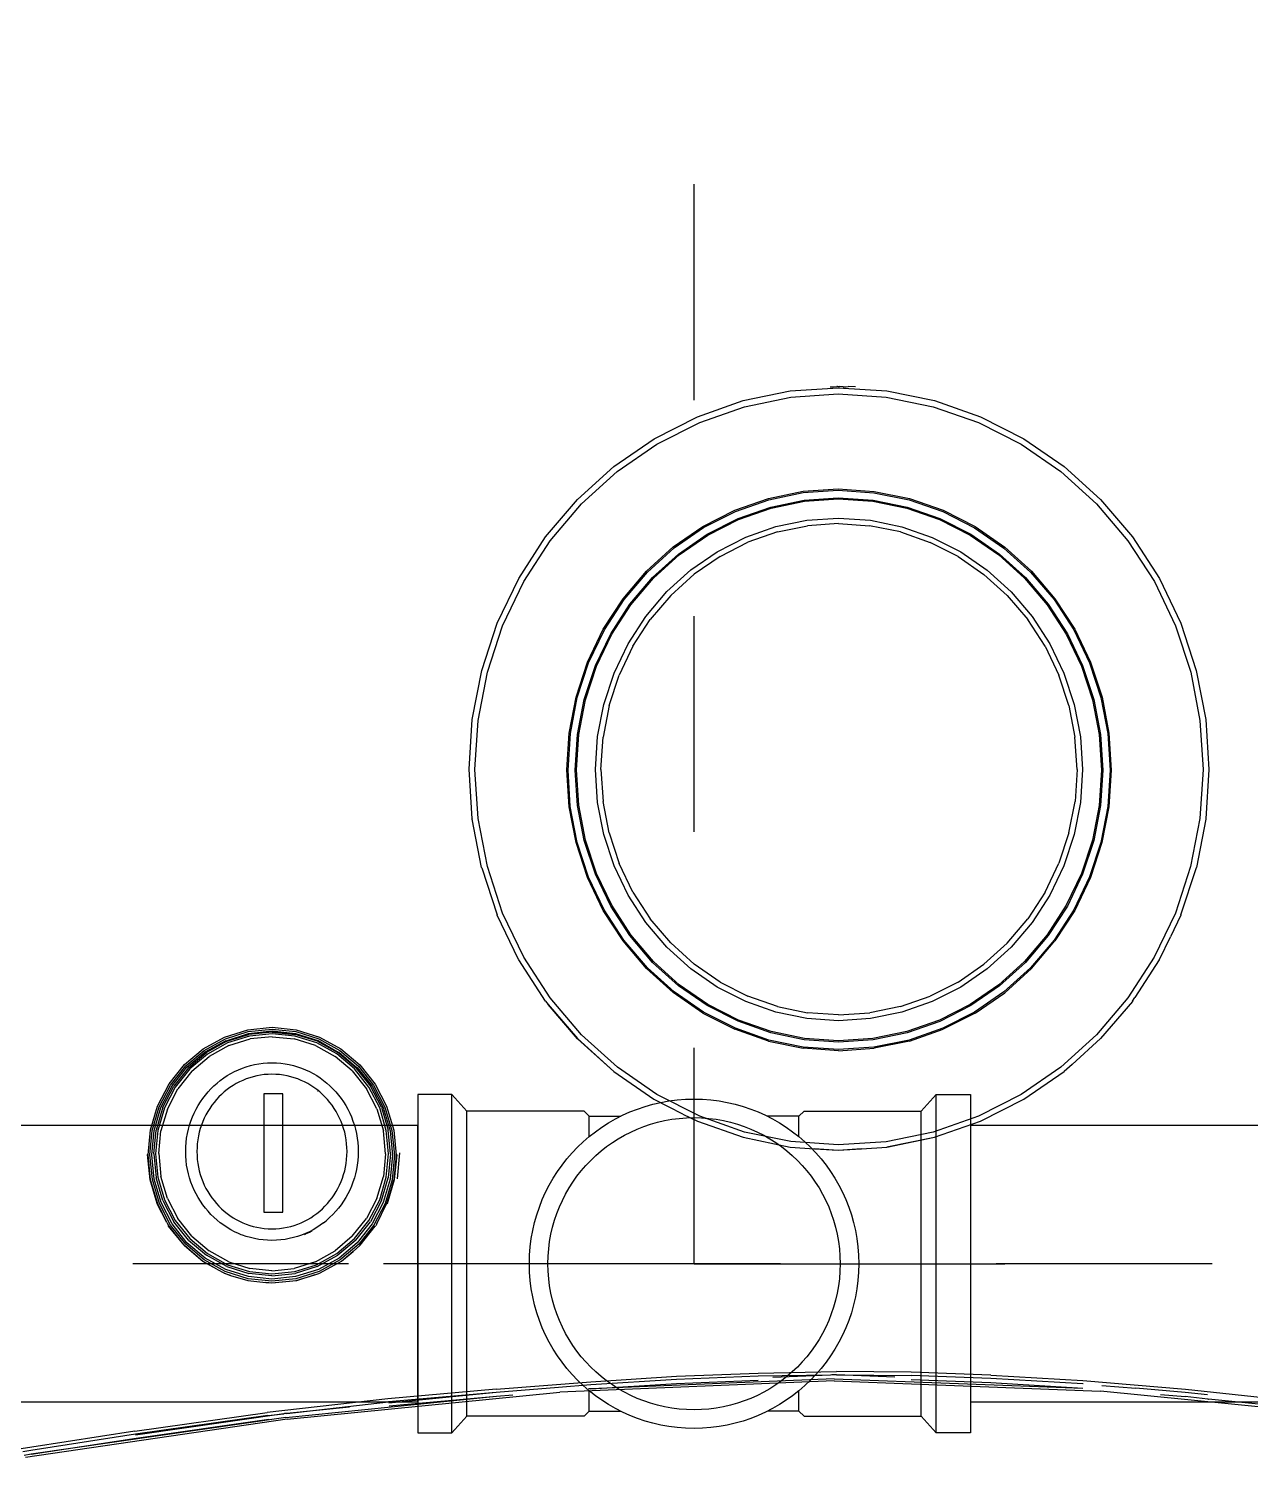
# Model space of a CAD drawing. Extents: x 41.9 to 126, y -21.3 to 38.1.
# Drawn here: x 98.64 to 99.206, y -12.369 to -11.707 of the extents above; entities that cross this region are included whole.
import ezdxf

# ---------------------------------------------------------------- set-up
doc = ezdxf.new("R2010")
doc.units = 0
for name, pattern in [('(_DASHED_)', [0.3, 0.2, -0.1]), ('AGUA_FRIA', [1000, 1000, 0]), ('DASHDOT2', [0.5, 0.25, -0.125, 0, -0.125])]:
    doc.linetypes.add(name, pattern=pattern)
doc.layers.get('0').update_dxf_attribs({"linetype": 'CONTINUOUS'})
for name, color, linetype in [('ARQUITETURA_R07', 8, 'CONTINUOUS'), ('CONEXAO-PVC_SOLDAVEL_MARROM', 162, 'CONTINUOUS'), ('LINHA_CENTRAL', 5, 'CONTINUOUS'), ('LINHA_EIXO', 8, 'DASHDOT2'), ('LISTAGEM_TEXTO', 7, 'CONTINUOUS'), ('TRACADO_INTERNO_CNX', 7, 'CONTINUOUS'), ('TUBO-PVC_SOLDAVEL_MARROM', 162, 'CONTINUOUS')]:
    doc.layers.add(name, color=color, linetype=linetype)

# ---------------------------------------------------------------- blocks, each defined once
blk = doc.blocks.new('VISTAS')
at = {"layer": 'ARQUITETURA_R07'}
for p, q in [((1.19798, -0.34358), (1.20343, -0.34246)), ((1.20343, -0.34246), (1.20899, -0.34208)), ((1.20807, -0.34199), (1.20814, -0.34199)), ((1.20814, -0.34199), (1.20828, -0.34199)), ((1.20828, -0.34199), (1.20833, -0.34199)), ((1.20837, -0.34199), (1.20841, -0.34199)), ((1.20841, -0.34199), (1.20882, -0.34195)), ((1.2089, -0.34195), (1.20882, -0.34195)), ((1.2089, -0.34195), (1.20899, -0.34194)), ((1.2089, -0.34195), (1.20899, -0.34199)), ((1.20899, -0.34194), (1.20906, -0.34195)), ((1.20899, -0.34208), (1.21461, -0.34246)), ((1.20906, -0.34195), (1.20909, -0.34195)), ((1.20909, -0.34195), (1.20916, -0.34195)), ((1.20958, -0.34199), (1.20916, -0.34195)), ((1.20958, -0.34199), (1.20962, -0.34199)), ((1.20962, -0.34199), (1.20966, -0.34199)), ((1.20966, -0.34199), (1.20971, -0.34199)), ((1.20971, -0.34199), (1.20986, -0.34199)), ((1.20986, -0.34199), (1.20992, -0.34199)), ((1.20992, -0.34199), (1.21015, -0.34194)), ((1.21098, -0.34199), (1.21015, -0.34194)), ((1.21461, -0.34246), (1.22015, -0.34358)), ((1.19269, -0.34544), (1.19798, -0.34358)), ((1.19815, -0.34428), (1.20352, -0.34317)), ((1.20352, -0.34317), (1.20899, -0.3428)), ((1.20899, -0.3428), (1.21453, -0.34317)), ((1.21453, -0.34317), (1.21998, -0.34428)), ((1.22015, -0.34358), (1.22547, -0.34544)), ((1.18766, -0.34799), (1.19269, -0.34544)), ((1.19295, -0.34611), (1.19815, -0.34428)), ((1.21998, -0.34428), (1.22522, -0.34611)), ((1.22547, -0.34544), (1.2305, -0.348)), ((1.188, -0.34862), (1.19295, -0.34611)), ((1.22522, -0.34611), (1.23016, -0.34863)), ((1.18301, -0.3512), (1.18766, -0.34799)), ((1.18341, -0.35178), (1.188, -0.34862)), ((1.23016, -0.34863), (1.23475, -0.35179)), ((1.2305, -0.348), (1.23515, -0.35121)), ((1.17879, -0.35501), (1.18301, -0.3512)), ((1.17927, -0.35553), (1.18341, -0.35178)), ((1.23475, -0.35179), (1.23889, -0.35553)), ((1.23515, -0.35121), (1.23937, -0.35501)), ((1.20492, -0.35408), (1.209, -0.3538)), ((1.20494, -0.35423), (1.209, -0.35396)), ((1.209, -0.3538), (1.21315, -0.35409)), ((1.209, -0.35396), (1.21313, -0.35424)), ((1.1751, -0.35936), (1.17879, -0.35501)), ((1.17563, -0.35981), (1.17927, -0.35553)), ((1.19702, -0.35628), (1.20091, -0.35491)), ((1.19708, -0.35642), (1.20095, -0.35506)), ((1.20091, -0.35491), (1.20492, -0.35408)), ((1.20095, -0.35506), (1.20494, -0.35423)), ((1.20117, -0.3559), (1.20505, -0.3551)), ((1.20121, -0.35603), (1.20507, -0.35524)), ((1.20505, -0.3551), (1.209, -0.35483)), ((1.20507, -0.35524), (1.209, -0.35497)), ((1.209, -0.35483), (1.21302, -0.35511)), ((1.209, -0.35497), (1.213, -0.35524)), ((1.213, -0.35524), (1.21694, -0.35604)), ((1.21302, -0.35511), (1.21697, -0.35591)), ((1.21313, -0.35424), (1.21719, -0.35507)), ((1.21315, -0.35409), (1.21723, -0.35492)), ((1.21719, -0.35507), (1.22109, -0.35643)), ((1.21723, -0.35492), (1.22115, -0.35628)), ((1.23889, -0.35553), (1.24253, -0.35981)), ((1.23937, -0.35501), (1.24306, -0.35936)), ((1.19332, -0.35816), (1.19702, -0.35628)), ((1.19339, -0.35829), (1.19708, -0.35642)), ((1.19382, -0.35905), (1.1974, -0.35723)), ((1.19389, -0.35917), (1.19745, -0.35735)), ((1.1974, -0.35723), (1.20117, -0.3559)), ((1.19745, -0.35735), (1.20121, -0.35603)), ((1.20536, -0.35743), (1.20901, -0.35719)), ((1.20901, -0.35719), (1.21271, -0.35744)), ((1.21694, -0.35604), (1.22071, -0.35736)), ((1.21697, -0.35591), (1.22077, -0.35724)), ((1.22071, -0.35736), (1.22428, -0.35917)), ((1.22077, -0.35724), (1.22435, -0.35906)), ((1.22109, -0.35643), (1.22477, -0.3583)), ((1.22115, -0.35628), (1.22484, -0.35816)), ((1.18989, -0.36052), (1.19332, -0.35816)), ((1.18998, -0.36064), (1.19339, -0.35829)), ((1.1983, -0.3594), (1.20178, -0.35817)), ((1.20194, -0.35879), (1.19854, -0.35998)), ((1.20178, -0.35817), (1.20536, -0.35743)), ((1.20194, -0.35879), (1.20544, -0.35806)), ((1.20901, -0.35782), (1.20544, -0.35806)), ((1.20901, -0.35782), (1.21263, -0.35807)), ((1.2162, -0.35879), (1.21263, -0.35807)), ((1.21271, -0.35744), (1.21637, -0.35818)), ((1.2162, -0.35879), (1.21963, -0.35999)), ((1.21637, -0.35818), (1.21987, -0.35941)), ((1.22477, -0.3583), (1.22818, -0.36065)), ((1.22484, -0.35816), (1.22827, -0.36053)), ((1.17199, -0.36416), (1.1751, -0.35936)), ((1.17257, -0.36454), (1.17563, -0.35981)), ((1.18679, -0.36332), (1.18989, -0.36052)), ((1.18689, -0.36344), (1.18998, -0.36064)), ((1.1905, -0.36134), (1.19382, -0.35905)), ((1.19059, -0.36144), (1.19389, -0.35917)), ((1.19499, -0.36108), (1.1983, -0.3594)), ((1.19531, -0.36163), (1.19854, -0.35998)), ((1.22286, -0.36163), (1.21963, -0.35999)), ((1.21987, -0.35941), (1.22318, -0.36109)), ((1.22428, -0.35917), (1.22758, -0.36145)), ((1.22435, -0.35906), (1.22767, -0.36134)), ((1.22818, -0.36065), (1.23127, -0.36344)), ((1.22827, -0.36053), (1.23137, -0.36331)), ((1.24253, -0.35981), (1.2456, -0.36454)), ((1.24306, -0.35936), (1.24618, -0.36416)), ((1.18749, -0.36405), (1.1905, -0.36134)), ((1.18759, -0.36415), (1.19059, -0.36144)), ((1.19192, -0.36319), (1.19499, -0.36108)), ((1.19531, -0.36163), (1.19231, -0.36369)), ((1.22286, -0.36163), (1.22586, -0.3637)), ((1.22318, -0.36109), (1.22624, -0.3632)), ((1.22758, -0.36145), (1.23057, -0.36415)), ((1.22767, -0.36134), (1.23067, -0.36406)), ((1.18408, -0.36652), (1.18679, -0.36332)), ((1.18419, -0.36662), (1.18689, -0.36344)), ((1.18915, -0.3657), (1.19192, -0.36319)), ((1.1896, -0.36614), (1.19231, -0.36369)), ((1.22857, -0.36615), (1.22586, -0.3637)), ((1.22624, -0.3632), (1.22902, -0.36571)), ((1.23127, -0.36344), (1.23398, -0.36662)), ((1.23137, -0.36331), (1.23409, -0.36653)), ((1.16951, -0.36934), (1.17199, -0.36416)), ((1.17013, -0.36964), (1.17257, -0.36454)), ((1.18486, -0.36715), (1.18749, -0.36405)), ((1.18497, -0.36723), (1.18759, -0.36415)), ((1.23057, -0.36415), (1.23319, -0.36723)), ((1.23067, -0.36406), (1.23331, -0.36716)), ((1.2456, -0.36454), (1.24803, -0.36964)), ((1.24618, -0.36416), (1.24865, -0.36934)), ((1.18178, -0.37006), (1.18408, -0.36652)), ((1.18191, -0.37014), (1.18419, -0.36662)), ((1.18264, -0.37058), (1.18486, -0.36715)), ((1.18276, -0.37064), (1.18497, -0.36723)), ((1.18672, -0.36856), (1.18915, -0.3657)), ((1.1896, -0.36614), (1.18722, -0.36894)), ((1.22857, -0.36615), (1.23094, -0.36894)), ((1.22902, -0.36571), (1.23145, -0.36857)), ((1.23319, -0.36723), (1.2354, -0.37064)), ((1.23331, -0.36716), (1.23553, -0.37058)), ((1.23398, -0.36662), (1.23626, -0.37014)), ((1.23409, -0.36653), (1.23638, -0.37006)), ((1.18467, -0.37173), (1.18672, -0.36856)), ((1.18522, -0.37203), (1.18722, -0.36894)), ((1.23295, -0.37203), (1.23094, -0.36894)), ((1.23145, -0.36857), (1.2335, -0.37173)), ((1.16771, -0.37482), (1.16951, -0.36934)), ((1.16836, -0.37502), (1.17013, -0.36964)), ((1.17996, -0.37387), (1.18178, -0.37006)), ((1.18009, -0.37394), (1.18191, -0.37014)), ((1.18087, -0.37427), (1.18264, -0.37058)), ((1.23553, -0.37058), (1.23729, -0.37427)), ((1.23626, -0.37014), (1.23808, -0.37394)), ((1.23638, -0.37006), (1.23821, -0.37387)), ((1.24803, -0.36964), (1.24981, -0.37503)), ((1.24865, -0.36934), (1.25045, -0.37482)), ((1.181, -0.37432), (1.18276, -0.37064)), ((1.18304, -0.37514), (1.18467, -0.37173)), ((1.18522, -0.37203), (1.18362, -0.37537)), ((1.23295, -0.37203), (1.23454, -0.37537)), ((1.2335, -0.37173), (1.23513, -0.37514)), ((1.2354, -0.37064), (1.23716, -0.37432)), ((1.17863, -0.37791), (1.17996, -0.37387)), ((1.23821, -0.37387), (1.23954, -0.37791)), ((1.16662, -0.38049), (1.16771, -0.37482)), ((1.16728, -0.38062), (1.16836, -0.37502)), ((1.17877, -0.37795), (1.18009, -0.37394)), ((1.17959, -0.37818), (1.18087, -0.37427)), ((1.17972, -0.37821), (1.181, -0.37432)), ((1.18185, -0.37875), (1.18304, -0.37514)), ((1.18246, -0.3789), (1.18362, -0.37537)), ((1.2357, -0.3789), (1.23454, -0.37537)), ((1.23513, -0.37514), (1.23632, -0.37875)), ((1.23716, -0.37432), (1.23844, -0.37821)), ((1.23729, -0.37427), (1.23858, -0.37818)), ((1.23808, -0.37394), (1.2394, -0.37795)), ((1.24981, -0.37503), (1.25088, -0.38062)), ((1.25045, -0.37482), (1.25155, -0.3805)), ((1.17783, -0.38209), (1.17863, -0.37791)), ((1.17797, -0.38212), (1.17877, -0.37795)), ((1.17881, -0.38224), (1.17959, -0.37818)), ((1.17895, -0.38225), (1.17972, -0.37821)), ((1.18113, -0.38249), (1.18185, -0.37875)), ((1.23632, -0.37875), (1.23704, -0.3825)), ((1.23844, -0.37821), (1.23922, -0.38225)), ((1.23858, -0.37818), (1.23936, -0.38224)), ((1.2394, -0.37795), (1.2402, -0.38213)), ((1.23954, -0.37791), (1.24034, -0.3821)), ((1.16625, -0.38627), (1.16662, -0.38049)), ((1.18246, -0.3789), (1.18176, -0.38256)), ((1.2357, -0.3789), (1.2364, -0.38256)), ((1.25155, -0.3805), (1.25191, -0.38628)), ((1.16692, -0.3863), (1.16728, -0.38062)), ((1.17756, -0.38635), (1.17783, -0.38209)), ((1.1777, -0.38636), (1.17797, -0.38212)), ((1.2402, -0.38213), (1.24047, -0.38637)), ((1.24034, -0.3821), (1.24061, -0.38636)), ((1.25088, -0.38062), (1.25124, -0.38631)), ((1.17854, -0.38636), (1.17881, -0.38224)), ((1.17869, -0.38635), (1.17895, -0.38225)), ((1.18089, -0.3863), (1.18113, -0.38249)), ((1.18152, -0.38628), (1.18176, -0.38256)), ((1.23664, -0.38629), (1.2364, -0.38256)), ((1.23704, -0.3825), (1.23728, -0.38631)), ((1.23922, -0.38225), (1.23948, -0.38636)), ((1.23936, -0.38224), (1.23962, -0.38637)), ((1.16661, -0.39199), (1.16625, -0.38627)), ((1.16728, -0.39197), (1.16692, -0.3863)), ((1.17782, -0.3906), (1.17756, -0.38635)), ((1.17796, -0.39059), (1.1777, -0.38636)), ((1.17881, -0.39047), (1.17854, -0.38636)), ((1.17895, -0.39044), (1.17869, -0.38635)), ((1.18113, -0.3901), (1.18089, -0.3863)), ((1.18152, -0.38628), (1.18176, -0.38999)), ((1.23664, -0.38629), (1.23641, -0.38999)), ((1.23728, -0.38631), (1.23704, -0.3901)), ((1.23948, -0.38636), (1.23922, -0.39045)), ((1.23962, -0.38637), (1.23936, -0.39048)), ((1.24047, -0.38637), (1.2402, -0.39059)), ((1.24061, -0.38636), (1.24034, -0.3906)), ((1.25124, -0.38631), (1.25088, -0.39198)), ((1.25191, -0.38628), (1.25155, -0.392)), ((1.17972, -0.39446), (1.17895, -0.39044)), ((1.18185, -0.39383), (1.18113, -0.3901)), ((1.18246, -0.39363), (1.18176, -0.38999)), ((1.2357, -0.39363), (1.23641, -0.38999)), ((1.23704, -0.3901), (1.23632, -0.39382)), ((1.23922, -0.39045), (1.23844, -0.39446)), ((1.16661, -0.39199), (1.16662, -0.39203)), ((1.1677, -0.39765), (1.16662, -0.39203)), ((1.16836, -0.39754), (1.16728, -0.39197)), ((1.17863, -0.39476), (1.17782, -0.3906)), ((1.17876, -0.39474), (1.17796, -0.39059)), ((1.17958, -0.39451), (1.17881, -0.39047)), ((1.23936, -0.39048), (1.23858, -0.39451)), ((1.2402, -0.39059), (1.2394, -0.39474)), ((1.24034, -0.3906), (1.23953, -0.39476)), ((1.25088, -0.39198), (1.2498, -0.39754)), ((1.25155, -0.39204), (1.25046, -0.39765)), ((1.25155, -0.392), (1.25155, -0.39204)), ((1.18246, -0.39363), (1.18362, -0.39716)), ((1.2357, -0.39363), (1.23454, -0.39715)), ((1.17995, -0.39879), (1.17863, -0.39476)), ((1.18008, -0.39875), (1.17876, -0.39474)), ((1.18087, -0.39841), (1.17958, -0.39451)), ((1.181, -0.39834), (1.17972, -0.39446)), ((1.18303, -0.39743), (1.18185, -0.39383)), ((1.23632, -0.39382), (1.23513, -0.39743)), ((1.23844, -0.39446), (1.23716, -0.39834)), ((1.23858, -0.39451), (1.23729, -0.39841)), ((1.2394, -0.39474), (1.23807, -0.39874)), ((1.23953, -0.39476), (1.2382, -0.39879)), ((1.1677, -0.39765), (1.16771, -0.39769)), ((1.16771, -0.39769), (1.1695, -0.40312)), ((1.17013, -0.40292), (1.16836, -0.39754)), ((1.18264, -0.40211), (1.18087, -0.39841)), ((1.18276, -0.40201), (1.181, -0.39834)), ((1.18466, -0.40084), (1.18303, -0.39743)), ((1.18521, -0.40049), (1.18362, -0.39716)), ((1.23295, -0.40049), (1.23454, -0.39715)), ((1.23513, -0.39743), (1.2335, -0.40084)), ((1.23716, -0.39834), (1.2354, -0.40202)), ((1.23729, -0.39841), (1.23552, -0.40211)), ((1.2498, -0.39754), (1.24803, -0.40292)), ((1.24866, -0.40312), (1.25046, -0.39765)), ((1.18178, -0.40261), (1.17995, -0.39879)), ((1.1819, -0.40254), (1.18008, -0.39875)), ((1.23807, -0.39874), (1.23626, -0.40254)), ((1.2382, -0.39879), (1.23638, -0.40261)), ((1.18497, -0.40543), (1.18276, -0.40201)), ((1.18671, -0.404), (1.18466, -0.40084)), ((1.18521, -0.40049), (1.18722, -0.40358)), ((1.23295, -0.40049), (1.23094, -0.40359)), ((1.2335, -0.40084), (1.23144, -0.40401)), ((1.2354, -0.40202), (1.23319, -0.40544)), ((1.16951, -0.40315), (1.1695, -0.40312)), ((1.17198, -0.4083), (1.16951, -0.40315)), ((1.17257, -0.40802), (1.17013, -0.40292)), ((1.18407, -0.40614), (1.18178, -0.40261)), ((1.18418, -0.40606), (1.1819, -0.40254)), ((1.18486, -0.40553), (1.18264, -0.40211)), ((1.1896, -0.40638), (1.18722, -0.40358)), ((1.22856, -0.40639), (1.23094, -0.40359)), ((1.23552, -0.40211), (1.2333, -0.40553)), ((1.23626, -0.40254), (1.23398, -0.40607)), ((1.23638, -0.40261), (1.23409, -0.40614)), ((1.24803, -0.40292), (1.24559, -0.40802)), ((1.24865, -0.40315), (1.24745, -0.40567)), ((1.24866, -0.40312), (1.24865, -0.40315)), ((1.18915, -0.40686), (1.18671, -0.404)), ((1.23144, -0.40401), (1.22901, -0.40687)), ((1.18679, -0.40934), (1.18407, -0.40614)), ((1.18689, -0.40925), (1.18418, -0.40606)), ((1.18749, -0.40863), (1.18486, -0.40553)), ((1.18759, -0.40851), (1.18497, -0.40543)), ((1.19192, -0.40937), (1.18915, -0.40686)), ((1.1896, -0.40638), (1.19231, -0.40883)), ((1.22856, -0.40639), (1.22585, -0.40884)), ((1.22901, -0.40687), (1.22624, -0.40938)), ((1.23319, -0.40544), (1.23057, -0.40852)), ((1.2333, -0.40553), (1.23067, -0.40863)), ((1.23398, -0.40607), (1.23127, -0.40925)), ((1.23137, -0.40934), (1.23409, -0.40614)), ((1.24618, -0.4083), (1.24745, -0.40567)), ((1.17199, -0.40833), (1.17198, -0.4083)), ((1.1751, -0.41311), (1.17199, -0.40833)), ((1.17563, -0.41275), (1.17257, -0.40802)), ((1.1905, -0.41134), (1.18749, -0.40863)), ((1.19058, -0.41122), (1.18759, -0.40851)), ((1.23057, -0.40852), (1.22758, -0.41122)), ((1.23067, -0.40863), (1.22767, -0.41135)), ((1.24559, -0.40802), (1.24253, -0.41275)), ((1.24617, -0.40833), (1.24335, -0.41268)), ((1.24618, -0.4083), (1.24617, -0.40833)), ((1.18679, -0.40934), (1.18989, -0.41213)), ((1.18998, -0.41204), (1.18689, -0.40925)), ((1.19499, -0.41148), (1.19192, -0.40937)), ((1.19531, -0.4109), (1.19231, -0.40883)), ((1.22286, -0.4109), (1.22585, -0.40884)), ((1.22624, -0.40938), (1.22318, -0.41149)), ((1.23127, -0.40925), (1.22818, -0.41204)), ((1.23137, -0.40934), (1.22827, -0.41214)), ((1.19382, -0.41363), (1.1905, -0.41134)), ((1.19389, -0.41349), (1.19058, -0.41122)), ((1.1983, -0.41317), (1.19499, -0.41148)), ((1.19531, -0.4109), (1.19854, -0.41254)), ((1.22286, -0.4109), (1.21963, -0.41254)), ((1.22318, -0.41149), (1.21987, -0.41317)), ((1.22758, -0.41122), (1.22428, -0.4135)), ((1.22767, -0.41135), (1.22435, -0.41364)), ((1.1751, -0.41311), (1.17541, -0.4135)), ((1.17879, -0.41748), (1.17541, -0.4135)), ((1.17541, -0.4135), (1.17879, -0.41745)), ((1.17927, -0.41702), (1.17563, -0.41275)), ((1.19332, -0.4145), (1.18989, -0.41213)), ((1.19339, -0.41439), (1.18998, -0.41204)), ((1.1974, -0.41545), (1.19382, -0.41363)), ((1.19746, -0.41531), (1.19389, -0.41349)), ((1.20178, -0.41439), (1.1983, -0.41317)), ((1.20195, -0.41374), (1.19854, -0.41254)), ((1.21621, -0.41373), (1.21963, -0.41254)), ((1.21987, -0.41317), (1.21637, -0.41439)), ((1.22428, -0.4135), (1.22072, -0.41531)), ((1.22818, -0.41204), (1.22477, -0.41439)), ((1.22484, -0.41451), (1.22827, -0.41214)), ((1.24253, -0.41275), (1.23889, -0.41703)), ((1.24306, -0.41314), (1.23937, -0.41745)), ((1.24307, -0.41311), (1.24306, -0.41314)), ((1.24307, -0.41311), (1.24335, -0.41268)), ((1.19332, -0.4145), (1.19702, -0.41638)), ((1.19708, -0.41626), (1.19339, -0.41439)), ((1.20536, -0.41513), (1.20178, -0.41439)), ((1.20195, -0.41374), (1.20545, -0.41446)), ((1.20901, -0.41538), (1.20536, -0.41513)), ((1.20901, -0.41471), (1.20545, -0.41446)), ((1.20901, -0.41471), (1.21264, -0.41446)), ((1.21272, -0.41513), (1.20901, -0.41538)), ((1.21621, -0.41373), (1.21264, -0.41446)), ((1.21637, -0.41439), (1.21272, -0.41513)), ((1.22435, -0.41364), (1.22077, -0.41546)), ((1.22477, -0.41439), (1.2211, -0.41626)), ((1.22484, -0.41451), (1.22115, -0.41638)), ((1.13794, -0.41727), (1.14063, -0.41642)), ((1.13802, -0.41748), (1.14067, -0.41665)), ((1.13822, -0.41767), (1.14071, -0.41685)), ((1.13822, -0.41767), (1.14074, -0.41688)), ((1.14063, -0.41642), (1.14343, -0.41613)), ((1.14067, -0.41665), (1.14343, -0.41636)), ((1.14071, -0.41685), (1.14343, -0.41657)), ((1.14074, -0.41688), (1.14343, -0.41661)), ((1.14343, -0.41669), (1.14076, -0.41696)), ((1.14343, -0.41689), (1.14081, -0.41716)), ((1.14343, -0.41613), (1.14623, -0.41643)), ((1.14343, -0.41636), (1.14619, -0.41665)), ((1.14343, -0.41657), (1.14615, -0.41685)), ((1.14343, -0.41661), (1.14613, -0.41688)), ((1.14343, -0.41669), (1.14611, -0.41696)), ((1.14606, -0.41716), (1.14343, -0.41689)), ((1.14613, -0.41688), (1.14872, -0.41769)), ((1.14615, -0.41685), (1.14872, -0.41769)), ((1.14619, -0.41665), (1.14885, -0.41749)), ((1.14623, -0.41643), (1.14893, -0.41728)), ((1.20092, -0.41775), (1.19702, -0.41638)), ((1.20096, -0.41762), (1.19708, -0.41626)), ((1.20118, -0.41678), (1.1974, -0.41545)), ((1.20121, -0.41663), (1.19746, -0.41531)), ((1.20505, -0.41758), (1.20118, -0.41678)), ((1.20507, -0.41743), (1.20121, -0.41663)), ((1.21694, -0.41663), (1.213, -0.41743)), ((1.21698, -0.41678), (1.21302, -0.41758)), ((1.22072, -0.41531), (1.21694, -0.41663)), ((1.22077, -0.41546), (1.21698, -0.41678)), ((1.2211, -0.41626), (1.2172, -0.41762)), ((1.21723, -0.41775), (1.22115, -0.41638)), ((1.13546, -0.41863), (1.13794, -0.41727)), ((1.13557, -0.41882), (1.13802, -0.41748)), ((1.13569, -0.41899), (1.1381, -0.41767)), ((1.1382, -0.41776), (1.13583, -0.41907)), ((1.13828, -0.41795), (1.13595, -0.41924)), ((1.13842, -0.41827), (1.13615, -0.41953)), ((1.1381, -0.41767), (1.13813, -0.4177)), ((1.13813, -0.4177), (1.13822, -0.41767)), ((1.1382, -0.41776), (1.14076, -0.41696)), ((1.14081, -0.41716), (1.13828, -0.41795)), ((1.13842, -0.41827), (1.14088, -0.4175)), ((1.14344, -0.41724), (1.14088, -0.4175)), ((1.14344, -0.41724), (1.146, -0.4175)), ((1.14846, -0.41827), (1.146, -0.4175)), ((1.1486, -0.41794), (1.14606, -0.41716)), ((1.14868, -0.41776), (1.14611, -0.41696)), ((1.14846, -0.41827), (1.15073, -0.41952)), ((1.15093, -0.41923), (1.1486, -0.41794)), ((1.14868, -0.41776), (1.15105, -0.41907)), ((1.14872, -0.41769), (1.14877, -0.41768)), ((1.14877, -0.41768), (1.1511, -0.41901)), ((1.14885, -0.41749), (1.15129, -0.41884)), ((1.14893, -0.41728), (1.15141, -0.41865)), ((1.17879, -0.41745), (1.183, -0.42126)), ((1.183, -0.42126), (1.17879, -0.41748)), ((1.18342, -0.42077), (1.17927, -0.41702)), ((1.20092, -0.41775), (1.20492, -0.41858)), ((1.20494, -0.41845), (1.20096, -0.41762)), ((1.20901, -0.41886), (1.20492, -0.41858)), ((1.20901, -0.41873), (1.20494, -0.41845)), ((1.20901, -0.41785), (1.20505, -0.41758)), ((1.20901, -0.4177), (1.20507, -0.41743)), ((1.213, -0.41743), (1.20901, -0.4177)), ((1.21302, -0.41758), (1.20901, -0.41785)), ((1.21313, -0.41845), (1.20901, -0.41873)), ((1.20901, -0.41886), (1.21315, -0.41858)), ((1.2172, -0.41762), (1.21313, -0.41845)), ((1.21723, -0.41775), (1.21315, -0.41858)), ((1.23889, -0.41703), (1.23475, -0.42077)), ((1.23607, -0.42046), (1.23937, -0.41745)), ((1.13328, -0.42046), (1.13546, -0.41863)), ((1.13343, -0.42062), (1.13557, -0.41882)), ((1.13358, -0.42077), (1.13569, -0.41899)), ((1.13375, -0.42083), (1.13583, -0.41907)), ((1.13595, -0.41924), (1.13391, -0.42097)), ((1.13416, -0.42122), (1.13615, -0.41953)), ((1.1429, -0.42026), (1.14342, -0.42025)), ((1.14342, -0.42025), (1.14393, -0.42026)), ((1.15272, -0.4212), (1.15073, -0.41952)), ((1.15297, -0.42096), (1.15093, -0.41923)), ((1.15313, -0.42082), (1.15105, -0.41907)), ((1.1511, -0.41901), (1.15113, -0.41903)), ((1.1511, -0.41901), (1.15117, -0.41901)), ((1.15113, -0.41903), (1.15287, -0.42049)), ((1.15117, -0.41901), (1.15287, -0.42049)), ((1.15129, -0.41884), (1.15343, -0.42065)), ((1.15141, -0.41865), (1.15358, -0.42049)), ((1.1315, -0.4227), (1.13328, -0.42046)), ((1.13167, -0.42283), (1.13343, -0.42062)), ((1.13185, -0.42294), (1.13358, -0.42077)), ((1.13375, -0.42083), (1.13205, -0.42297)), ((1.13391, -0.42097), (1.13223, -0.42308)), ((1.13416, -0.42122), (1.13253, -0.42327)), ((1.13783, -0.422), (1.13824, -0.42174)), ((1.13824, -0.42174), (1.13866, -0.42149)), ((1.13866, -0.42149), (1.13909, -0.42126)), ((1.13909, -0.42126), (1.13953, -0.42106)), ((1.13953, -0.42106), (1.13999, -0.42087)), ((1.13999, -0.42087), (1.14045, -0.42071)), ((1.14045, -0.42071), (1.14092, -0.42057)), ((1.14125, -0.42187), (1.14084, -0.42199)), ((1.14092, -0.42057), (1.14141, -0.42046)), ((1.14167, -0.42177), (1.14125, -0.42187)), ((1.14141, -0.42046), (1.1419, -0.42037)), ((1.1421, -0.42169), (1.14167, -0.42177)), ((1.1419, -0.42037), (1.1424, -0.4203)), ((1.14253, -0.42163), (1.1421, -0.42169)), ((1.1424, -0.4203), (1.1429, -0.42026)), ((1.14297, -0.4216), (1.14253, -0.42163)), ((1.14342, -0.42158), (1.14297, -0.4216)), ((1.14387, -0.4216), (1.14342, -0.42158)), ((1.14431, -0.42163), (1.14387, -0.4216)), ((1.14393, -0.42026), (1.14444, -0.4203)), ((1.14474, -0.42169), (1.14431, -0.42163)), ((1.14444, -0.4203), (1.14494, -0.42037)), ((1.14517, -0.42177), (1.14474, -0.42169)), ((1.14494, -0.42037), (1.14543, -0.42046)), ((1.14559, -0.42187), (1.14517, -0.42177)), ((1.14543, -0.42046), (1.14591, -0.42057)), ((1.146, -0.42199), (1.14559, -0.42187)), ((1.14591, -0.42057), (1.14639, -0.42071)), ((1.14639, -0.42071), (1.14685, -0.42087)), ((1.14685, -0.42087), (1.1473, -0.42106)), ((1.1473, -0.42106), (1.14775, -0.42126)), ((1.14775, -0.42126), (1.14818, -0.42149)), ((1.14818, -0.42149), (1.1486, -0.42174)), ((1.1486, -0.42174), (1.149, -0.422)), ((1.15272, -0.4212), (1.15436, -0.42326)), ((1.15287, -0.42049), (1.1532, -0.42078)), ((1.15465, -0.42307), (1.15297, -0.42096)), ((1.15313, -0.42082), (1.15483, -0.42296)), ((1.15323, -0.4208), (1.1532, -0.42078)), ((1.15323, -0.4208), (1.15328, -0.42079)), ((1.15328, -0.42079), (1.15501, -0.42297)), ((1.15343, -0.42065), (1.15519, -0.42286)), ((1.15358, -0.42049), (1.15536, -0.42273)), ((1.183, -0.42126), (1.18764, -0.42448)), ((1.188, -0.42393), (1.18342, -0.42077)), ((1.23475, -0.42077), (1.23016, -0.42393)), ((1.2305, -0.42447), (1.23516, -0.42126)), ((1.23607, -0.42046), (1.23516, -0.42126)), ((1.13017, -0.42526), (1.1315, -0.4227)), ((1.13036, -0.42535), (1.13167, -0.42283)), ((1.13056, -0.42542), (1.13185, -0.42294)), ((1.13079, -0.42541), (1.13205, -0.42297)), ((1.13223, -0.42308), (1.13099, -0.42548)), ((1.13131, -0.42561), (1.13253, -0.42327)), ((1.13603, -0.42362), (1.13636, -0.42326)), ((1.13636, -0.42326), (1.1367, -0.42292)), ((1.1367, -0.42292), (1.13707, -0.4226)), ((1.13707, -0.4226), (1.13744, -0.42229)), ((1.13744, -0.42229), (1.13783, -0.422)), ((1.13822, -0.42336), (1.13789, -0.42363)), ((1.13856, -0.42311), (1.13822, -0.42336)), ((1.13891, -0.42288), (1.13856, -0.42311)), ((1.13928, -0.42266), (1.13891, -0.42288)), ((1.13965, -0.42247), (1.13928, -0.42266)), ((1.14004, -0.42229), (1.13965, -0.42247)), ((1.14043, -0.42213), (1.14004, -0.42229)), ((1.14084, -0.42199), (1.14043, -0.42213)), ((1.1464, -0.42213), (1.146, -0.42199)), ((1.1468, -0.42229), (1.1464, -0.42213)), ((1.14718, -0.42247), (1.1468, -0.42229)), ((1.14756, -0.42266), (1.14718, -0.42247)), ((1.14792, -0.42288), (1.14756, -0.42266)), ((1.14828, -0.42311), (1.14792, -0.42288)), ((1.14862, -0.42336), (1.14828, -0.42311)), ((1.14895, -0.42363), (1.14862, -0.42336)), ((1.1487, -0.42349), (1.14874, -0.42352)), ((1.149, -0.422), (1.14939, -0.42229)), ((1.14939, -0.42229), (1.14977, -0.4226)), ((1.14977, -0.4226), (1.15013, -0.42292)), ((1.15013, -0.42292), (1.15048, -0.42326)), ((1.15048, -0.42326), (1.15081, -0.42362)), ((1.15557, -0.4256), (1.15436, -0.42326)), ((1.1559, -0.42547), (1.15465, -0.42307)), ((1.1561, -0.42541), (1.15483, -0.42296)), ((1.15501, -0.42297), (1.1563, -0.42545)), ((1.15519, -0.42286), (1.1565, -0.42538)), ((1.15536, -0.42273), (1.1567, -0.42528)), ((1.13463, -0.42563), (1.13488, -0.4252)), ((1.13488, -0.4252), (1.13514, -0.42478)), ((1.13514, -0.42478), (1.13541, -0.42438)), ((1.13541, -0.42438), (1.13571, -0.42399)), ((1.13571, -0.42399), (1.13603, -0.42362)), ((1.13645, -0.42518), (1.13621, -0.42553)), ((1.13671, -0.42484), (1.13645, -0.42518)), ((1.13699, -0.42452), (1.13671, -0.42484)), ((1.13727, -0.42421), (1.13699, -0.42452)), ((1.13758, -0.42391), (1.13727, -0.42421)), ((1.13789, -0.42363), (1.13758, -0.42391)), ((1.14469, -0.42386), (1.14247, -0.42386)), ((1.14247, -0.42386), (1.14247, -0.43757)), ((1.14469, -0.43757), (1.14469, -0.42386)), ((1.14926, -0.42391), (1.14895, -0.42363)), ((1.14956, -0.42421), (1.14926, -0.42391)), ((1.14985, -0.42452), (1.14956, -0.42421)), ((1.15012, -0.42484), (1.14985, -0.42452)), ((1.15038, -0.42518), (1.15012, -0.42484)), ((1.15062, -0.42553), (1.15038, -0.42518)), ((1.15081, -0.42362), (1.15113, -0.42399)), ((1.15113, -0.42399), (1.15142, -0.42438)), ((1.15142, -0.42438), (1.1517, -0.42478)), ((1.1517, -0.42478), (1.15196, -0.4252)), ((1.15196, -0.4252), (1.1522, -0.42563)), ((1.18766, -0.4245), (1.18764, -0.42448)), ((1.191, -0.42619), (1.18766, -0.4245)), ((1.19295, -0.42644), (1.188, -0.42393)), ((1.23016, -0.42393), (1.22522, -0.42645)), ((1.22547, -0.42703), (1.2305, -0.42447)), ((1.12936, -0.42803), (1.13017, -0.42526)), ((1.12956, -0.42808), (1.13036, -0.42535)), ((1.12977, -0.42811), (1.13056, -0.42542)), ((1.13079, -0.42541), (1.13001, -0.42805)), ((1.13099, -0.42548), (1.13022, -0.42808)), ((1.13131, -0.42561), (1.13056, -0.42814)), ((1.13403, -0.427), (1.13421, -0.42653)), ((1.13421, -0.42653), (1.13441, -0.42608)), ((1.13441, -0.42608), (1.13463, -0.42563)), ((1.13558, -0.42666), (1.13541, -0.42705)), ((1.13578, -0.42627), (1.13558, -0.42666)), ((1.13599, -0.42589), (1.13578, -0.42627)), ((1.13621, -0.42553), (1.13599, -0.42589)), ((1.15085, -0.42589), (1.15062, -0.42553)), ((1.15106, -0.42627), (1.15085, -0.42589)), ((1.15125, -0.42666), (1.15106, -0.42627)), ((1.15143, -0.42705), (1.15125, -0.42666)), ((1.1522, -0.42563), (1.15242, -0.42608)), ((1.15242, -0.42608), (1.15262, -0.42653)), ((1.15262, -0.42653), (1.1528, -0.427)), ((1.15557, -0.4256), (1.15632, -0.42814)), ((1.15666, -0.42808), (1.1559, -0.42547)), ((1.1561, -0.42541), (1.15687, -0.42806)), ((1.1563, -0.42545), (1.1571, -0.42814)), ((1.1565, -0.42538), (1.15731, -0.42811)), ((1.1567, -0.42528), (1.15752, -0.42806)), ((1.191, -0.42619), (1.19269, -0.42702)), ((1.19815, -0.42827), (1.19295, -0.42644)), ((1.22522, -0.42645), (1.21998, -0.42828)), ((1.12908, -0.43092), (1.12936, -0.42803)), ((1.12929, -0.43093), (1.12956, -0.42808)), ((1.12951, -0.43091), (1.12977, -0.42811)), ((1.12974, -0.4308), (1.13001, -0.42805)), ((1.13022, -0.42808), (1.12995, -0.43078)), ((1.13031, -0.43077), (1.13056, -0.42814)), ((1.13354, -0.42897), (1.13363, -0.42846)), ((1.13363, -0.42846), (1.13374, -0.42796)), ((1.13374, -0.42796), (1.13388, -0.42748)), ((1.13388, -0.42748), (1.13403, -0.427)), ((1.135, -0.4283), (1.1349, -0.42873)), ((1.13512, -0.42787), (1.135, -0.4283)), ((1.13525, -0.42746), (1.13512, -0.42787)), ((1.13541, -0.42705), (1.13525, -0.42746)), ((1.15158, -0.42746), (1.15143, -0.42705)), ((1.15172, -0.42787), (1.15158, -0.42746)), ((1.15184, -0.4283), (1.15172, -0.42787)), ((1.15193, -0.42873), (1.15184, -0.4283)), ((1.1528, -0.427), (1.15296, -0.42748)), ((1.15296, -0.42748), (1.15309, -0.42796)), ((1.15309, -0.42796), (1.15321, -0.42846)), ((1.15321, -0.42846), (1.15329, -0.42897)), ((1.15657, -0.43078), (1.15632, -0.42814)), ((1.15692, -0.43079), (1.15666, -0.42808)), ((1.15714, -0.43081), (1.15687, -0.42806)), ((1.1571, -0.42814), (1.15738, -0.43094)), ((1.15731, -0.42811), (1.1576, -0.43095)), ((1.15752, -0.42806), (1.15781, -0.43094)), ((1.19269, -0.42702), (1.19798, -0.42888)), ((1.20352, -0.42938), (1.19815, -0.42827)), ((1.21998, -0.42828), (1.21453, -0.42939)), ((1.22015, -0.42888), (1.22547, -0.42703)), ((1.13343, -0.43053), (1.13344, -0.43)), ((1.13344, -0.43), (1.13348, -0.42948)), ((1.13348, -0.42948), (1.13354, -0.42897)), ((1.13474, -0.43007), (1.13473, -0.43053)), ((1.13477, -0.42962), (1.13474, -0.43007)), ((1.13483, -0.42917), (1.13477, -0.42962)), ((1.1349, -0.42873), (1.13483, -0.42917)), ((1.15201, -0.42917), (1.15193, -0.42873)), ((1.15206, -0.42962), (1.15201, -0.42917)), ((1.1521, -0.43007), (1.15206, -0.42962)), ((1.15211, -0.43053), (1.1521, -0.43007)), ((1.15329, -0.42897), (1.15336, -0.42948)), ((1.15336, -0.42948), (1.1534, -0.43)), ((1.1534, -0.43), (1.15341, -0.43053)), ((1.19798, -0.42888), (1.20343, -0.43001)), ((1.20343, -0.43001), (1.20624, -0.43023)), ((1.20899, -0.42976), (1.20352, -0.42938)), ((1.21453, -0.42939), (1.20899, -0.42976)), ((1.21169, -0.43023), (1.21461, -0.43001)), ((1.21461, -0.43001), (1.22015, -0.42888)), ((1.22015, -0.42891), (1.21462, -0.43004)), ((1.12902, -0.43085), (1.12902, -0.43089)), ((1.1293, -0.43379), (1.12902, -0.43089)), ((1.12937, -0.43381), (1.12908, -0.43092)), ((1.12957, -0.43378), (1.12929, -0.43093)), ((1.12978, -0.43372), (1.12951, -0.43091)), ((1.12974, -0.4308), (1.13001, -0.43356)), ((1.12995, -0.43078), (1.13021, -0.4335)), ((1.13031, -0.43077), (1.13056, -0.43342)), ((1.13344, -0.43106), (1.13343, -0.43053)), ((1.13348, -0.43158), (1.13344, -0.43106)), ((1.13354, -0.4321), (1.13348, -0.43158)), ((1.13473, -0.43053), (1.13474, -0.43099)), ((1.13474, -0.43099), (1.13477, -0.43145)), ((1.13477, -0.43145), (1.13483, -0.4319)), ((1.15201, -0.4319), (1.15206, -0.43145)), ((1.15206, -0.43145), (1.1521, -0.43099)), ((1.1521, -0.43099), (1.15211, -0.43053)), ((1.15336, -0.43158), (1.15329, -0.4321)), ((1.1534, -0.43106), (1.15336, -0.43158)), ((1.15341, -0.43053), (1.1534, -0.43106)), ((1.15657, -0.43078), (1.15632, -0.43343)), ((1.15666, -0.43351), (1.15692, -0.43079)), ((1.15714, -0.43081), (1.15687, -0.43357)), ((1.15738, -0.43094), (1.1571, -0.43374)), ((1.1576, -0.43095), (1.15732, -0.4338)), ((1.15781, -0.43094), (1.15752, -0.43383)), ((1.15787, -0.43091), (1.15758, -0.43377)), ((1.15786, -0.43087), (1.15787, -0.43091)), ((1.1582, -0.43067), (1.15793, -0.43371)), ((1.20899, -0.43042), (1.20624, -0.43023)), ((1.20624, -0.43023), (1.20899, -0.43039)), ((1.21169, -0.43023), (1.20899, -0.43042)), ((1.20899, -0.43039), (1.21169, -0.43023)), ((1.13131, -0.43596), (1.13056, -0.43342)), ((1.13363, -0.43261), (1.13354, -0.4321)), ((1.13374, -0.4331), (1.13363, -0.43261)), ((1.13388, -0.43359), (1.13374, -0.4331)), ((1.13483, -0.4319), (1.1349, -0.43234)), ((1.1349, -0.43234), (1.135, -0.43277)), ((1.135, -0.43277), (1.13512, -0.43319)), ((1.13512, -0.43319), (1.13525, -0.43361)), ((1.15158, -0.43361), (1.15172, -0.43319)), ((1.15172, -0.43319), (1.15184, -0.43277)), ((1.15184, -0.43277), (1.15193, -0.43234)), ((1.15193, -0.43234), (1.15201, -0.4319)), ((1.15309, -0.4331), (1.15296, -0.43359)), ((1.15321, -0.43261), (1.15309, -0.4331)), ((1.15329, -0.4321), (1.15321, -0.43261)), ((1.15557, -0.43597), (1.15632, -0.43343)), ((1.13012, -0.43656), (1.1293, -0.43379)), ((1.13019, -0.4366), (1.12937, -0.43381)), ((1.13038, -0.43653), (1.12957, -0.43378)), ((1.13058, -0.43643), (1.12978, -0.43372)), ((1.13078, -0.43622), (1.13001, -0.43356)), ((1.13021, -0.4335), (1.13098, -0.43611)), ((1.13403, -0.43407), (1.13388, -0.43359)), ((1.13421, -0.43454), (1.13403, -0.43407)), ((1.13441, -0.43499), (1.13421, -0.43454)), ((1.13463, -0.43543), (1.13441, -0.43499)), ((1.13525, -0.43361), (1.13541, -0.43402)), ((1.13541, -0.43402), (1.13558, -0.43441)), ((1.13558, -0.43441), (1.13578, -0.4348)), ((1.13578, -0.4348), (1.13599, -0.43517)), ((1.15085, -0.43517), (1.15106, -0.4348)), ((1.15106, -0.4348), (1.15125, -0.43441)), ((1.15125, -0.43441), (1.15143, -0.43402)), ((1.15143, -0.43402), (1.15158, -0.43361)), ((1.15242, -0.43499), (1.1522, -0.43543)), ((1.15262, -0.43454), (1.15242, -0.43499)), ((1.1528, -0.43407), (1.15262, -0.43454)), ((1.15296, -0.43359), (1.1528, -0.43407)), ((1.1559, -0.43612), (1.15666, -0.43351)), ((1.1561, -0.43622), (1.15687, -0.43357)), ((1.1571, -0.43374), (1.15631, -0.43643)), ((1.15732, -0.4338), (1.15651, -0.43653)), ((1.15752, -0.43383), (1.1567, -0.4366)), ((1.15758, -0.43381), (1.15676, -0.43659)), ((1.15676, -0.43656), (1.15752, -0.43383)), ((1.15752, -0.43383), (1.15758, -0.43377)), ((1.15758, -0.43377), (1.15758, -0.43381)), ((1.13012, -0.43659), (1.13012, -0.43656)), ((1.13124, -0.43876), (1.13012, -0.43659)), ((1.13124, -0.43876), (1.13019, -0.4366)), ((1.13168, -0.43906), (1.13038, -0.43653)), ((1.13186, -0.43892), (1.13058, -0.43643)), ((1.13078, -0.43622), (1.13205, -0.43866)), ((1.13098, -0.43611), (1.13223, -0.43852)), ((1.13131, -0.43596), (1.13252, -0.4383)), ((1.13488, -0.43587), (1.13463, -0.43543)), ((1.13514, -0.43628), (1.13488, -0.43587)), ((1.13541, -0.43669), (1.13514, -0.43628)), ((1.13571, -0.43707), (1.13541, -0.43669)), ((1.13599, -0.43517), (1.13621, -0.43554)), ((1.13621, -0.43554), (1.13645, -0.43589)), ((1.13645, -0.43589), (1.13671, -0.43622)), ((1.13671, -0.43622), (1.13699, -0.43655)), ((1.13699, -0.43655), (1.13727, -0.43686)), ((1.14956, -0.43686), (1.14985, -0.43655)), ((1.14985, -0.43655), (1.15012, -0.43622)), ((1.15012, -0.43622), (1.15038, -0.43589)), ((1.15038, -0.43589), (1.15062, -0.43554)), ((1.15062, -0.43554), (1.15085, -0.43517)), ((1.15142, -0.43669), (1.15113, -0.43707)), ((1.1517, -0.43628), (1.15142, -0.43669)), ((1.15196, -0.43587), (1.1517, -0.43628)), ((1.1522, -0.43543), (1.15196, -0.43587)), ((1.15557, -0.43597), (1.15435, -0.4383)), ((1.15465, -0.43852), (1.1559, -0.43612)), ((1.1561, -0.43622), (1.15482, -0.43866)), ((1.15631, -0.43643), (1.15502, -0.43892)), ((1.15651, -0.43653), (1.1552, -0.43906)), ((1.15557, -0.43889), (1.1567, -0.4366)), ((1.1567, -0.4366), (1.15676, -0.43656)), ((1.13416, -0.44035), (1.13252, -0.4383)), ((1.13603, -0.43745), (1.13571, -0.43707)), ((1.13636, -0.43781), (1.13603, -0.43745)), ((1.1367, -0.43815), (1.13636, -0.43781)), ((1.13707, -0.43847), (1.1367, -0.43815)), ((1.13727, -0.43686), (1.13758, -0.43716)), ((1.13758, -0.43716), (1.13789, -0.43744)), ((1.13789, -0.43744), (1.13822, -0.4377)), ((1.13822, -0.4377), (1.13856, -0.43795)), ((1.13856, -0.43795), (1.13891, -0.43819)), ((1.13891, -0.43819), (1.13928, -0.4384)), ((1.13928, -0.4384), (1.13965, -0.4386)), ((1.14247, -0.43757), (1.14469, -0.43757)), ((1.14718, -0.4386), (1.14756, -0.4384)), ((1.14756, -0.4384), (1.14792, -0.43819)), ((1.14792, -0.43819), (1.14828, -0.43795)), ((1.14828, -0.43795), (1.14862, -0.4377)), ((1.14862, -0.4377), (1.14895, -0.43744)), ((1.14895, -0.43744), (1.14926, -0.43716)), ((1.14926, -0.43716), (1.14956, -0.43686)), ((1.15013, -0.43815), (1.14977, -0.43847)), ((1.15048, -0.43781), (1.15013, -0.43815)), ((1.15081, -0.43745), (1.15048, -0.43781)), ((1.15113, -0.43707), (1.15081, -0.43745)), ((1.15271, -0.44035), (1.15435, -0.4383)), ((1.13124, -0.43876), (1.13142, -0.4391)), ((1.13145, -0.43917), (1.13142, -0.4391)), ((1.13142, -0.4391), (1.13145, -0.43913)), ((1.13145, -0.43913), (1.13145, -0.43917)), ((1.13151, -0.43917), (1.13145, -0.43913)), ((1.13324, -0.44139), (1.13145, -0.43917)), ((1.13324, -0.44139), (1.13151, -0.43917)), ((1.13343, -0.44127), (1.13168, -0.43906)), ((1.13358, -0.4411), (1.13186, -0.43892)), ((1.13375, -0.4408), (1.13205, -0.43866)), ((1.13223, -0.43852), (1.13391, -0.44062)), ((1.13744, -0.43878), (1.13707, -0.43847)), ((1.13783, -0.43906), (1.13744, -0.43878)), ((1.13824, -0.43933), (1.13783, -0.43906)), ((1.13866, -0.43958), (1.13824, -0.43933)), ((1.13909, -0.43981), (1.13866, -0.43958)), ((1.13953, -0.44003), (1.13909, -0.43981)), ((1.13984, -0.44016), (1.13953, -0.44003)), ((1.13965, -0.4386), (1.14004, -0.43878)), ((1.14004, -0.43878), (1.14043, -0.43894)), ((1.14043, -0.43894), (1.14084, -0.43908)), ((1.14084, -0.43908), (1.14125, -0.4392)), ((1.14125, -0.4392), (1.14167, -0.4393)), ((1.14167, -0.4393), (1.1421, -0.43938)), ((1.1421, -0.43938), (1.14253, -0.43944)), ((1.14253, -0.43944), (1.14297, -0.43947)), ((1.14297, -0.43947), (1.14342, -0.43948)), ((1.14342, -0.43948), (1.14387, -0.43947)), ((1.14387, -0.43947), (1.14431, -0.43944)), ((1.14431, -0.43944), (1.14474, -0.43938)), ((1.14474, -0.43938), (1.14517, -0.4393)), ((1.14517, -0.4393), (1.14559, -0.4392)), ((1.14559, -0.4392), (1.146, -0.43908)), ((1.146, -0.43908), (1.1464, -0.43894)), ((1.1464, -0.43894), (1.1468, -0.43878)), ((1.1468, -0.43878), (1.14718, -0.4386)), ((1.1473, -0.44001), (1.14685, -0.4402)), ((1.14717, -0.44013), (1.1473, -0.44007)), ((1.14775, -0.43981), (1.1473, -0.44001)), ((1.1473, -0.44007), (1.14775, -0.43987)), ((1.14818, -0.43958), (1.14775, -0.43981)), ((1.14775, -0.43987), (1.14809, -0.43968)), ((1.1486, -0.43933), (1.14818, -0.43958)), ((1.149, -0.43906), (1.1486, -0.43933)), ((1.14939, -0.43879), (1.149, -0.43906)), ((1.14939, -0.43879), (1.14968, -0.43855)), ((1.14977, -0.43847), (1.14968, -0.43855)), ((1.15297, -0.44062), (1.15465, -0.43852)), ((1.15312, -0.4408), (1.15482, -0.43866)), ((1.15502, -0.43892), (1.1533, -0.4411)), ((1.1552, -0.43906), (1.15346, -0.44127)), ((1.15364, -0.44139), (1.15538, -0.43916)), ((1.15538, -0.43916), (1.15543, -0.43913)), ((1.15557, -0.43889), (1.15543, -0.43913)), ((1.13324, -0.44142), (1.13324, -0.44139)), ((1.13328, -0.44141), (1.13324, -0.44139)), ((1.13328, -0.44141), (1.13324, -0.44142)), ((1.13328, -0.44141), (1.13542, -0.44324)), ((1.13542, -0.44327), (1.13328, -0.44141)), ((1.13557, -0.44308), (1.13343, -0.44127)), ((1.13569, -0.44288), (1.13358, -0.4411)), ((1.13375, -0.4408), (1.13583, -0.44255)), ((1.13391, -0.44062), (1.13595, -0.44235)), ((1.13416, -0.44035), (1.13615, -0.44204)), ((1.13999, -0.4402), (1.13984, -0.44016)), ((1.14045, -0.44036), (1.13999, -0.4402)), ((1.14092, -0.4405), (1.14045, -0.44036)), ((1.14141, -0.44061), (1.14092, -0.4405)), ((1.1419, -0.4407), (1.14141, -0.44061)), ((1.1424, -0.44077), (1.1419, -0.4407)), ((1.1429, -0.44081), (1.1424, -0.44077)), ((1.14342, -0.44082), (1.1429, -0.44081)), ((1.14393, -0.44081), (1.14342, -0.44082)), ((1.14444, -0.44077), (1.14393, -0.44081)), ((1.14494, -0.4407), (1.14444, -0.44077)), ((1.14543, -0.44061), (1.14494, -0.4407)), ((1.14591, -0.4405), (1.14543, -0.44061)), ((1.14639, -0.44036), (1.14591, -0.4405)), ((1.14685, -0.4402), (1.14639, -0.44036)), ((1.15271, -0.44035), (1.15072, -0.44203)), ((1.15092, -0.44235), (1.15297, -0.44062)), ((1.15312, -0.4408), (1.15104, -0.44255)), ((1.1533, -0.4411), (1.1512, -0.44288)), ((1.15346, -0.44127), (1.15132, -0.44308)), ((1.15283, -0.44211), (1.15361, -0.44141)), ((1.15364, -0.44139), (1.15361, -0.44141)), ((1.13545, -0.44325), (1.13542, -0.44324)), ((1.13705, -0.44417), (1.13542, -0.44327)), ((1.13705, -0.44417), (1.13545, -0.44325)), ((1.13801, -0.44443), (1.13557, -0.44308)), ((1.13809, -0.44421), (1.13569, -0.44288)), ((1.1382, -0.44386), (1.13583, -0.44255)), ((1.13595, -0.44235), (1.13828, -0.44364)), ((1.13842, -0.44329), (1.13615, -0.44204)), ((1.13842, -0.44329), (1.14087, -0.44406)), ((1.14845, -0.44329), (1.14598, -0.44406)), ((1.14845, -0.44329), (1.15072, -0.44203)), ((1.14859, -0.44364), (1.15092, -0.44235)), ((1.14867, -0.44386), (1.15104, -0.44255)), ((1.1512, -0.44288), (1.14879, -0.44421)), ((1.15132, -0.44308), (1.14887, -0.44443)), ((1.15144, -0.44325), (1.14896, -0.44461)), ((1.15144, -0.44325), (1.15146, -0.44324)), ((1.15148, -0.44326), (1.15144, -0.44325)), ((1.15146, -0.44324), (1.15283, -0.44211)), ((1.15283, -0.44211), (1.15148, -0.44326)), ((1.13705, -0.44417), (1.13791, -0.44461)), ((1.13791, -0.44461), (1.13862, -0.44487)), ((1.13862, -0.44487), (1.13791, -0.44465)), ((1.14066, -0.44526), (1.13801, -0.44443)), ((1.1407, -0.44502), (1.13809, -0.44421)), ((1.1382, -0.44386), (1.14075, -0.44466)), ((1.13828, -0.44364), (1.1408, -0.44443)), ((1.13862, -0.44487), (1.14061, -0.44546)), ((1.14342, -0.4453), (1.1407, -0.44502)), ((1.14341, -0.44494), (1.14075, -0.44466)), ((1.1408, -0.44443), (1.14341, -0.4447)), ((1.14342, -0.44433), (1.14087, -0.44406)), ((1.14341, -0.4447), (1.14605, -0.44443)), ((1.14341, -0.44494), (1.14609, -0.44466)), ((1.14342, -0.44433), (1.14598, -0.44406)), ((1.14616, -0.44502), (1.14342, -0.4453)), ((1.14605, -0.44443), (1.14859, -0.44364)), ((1.14867, -0.44386), (1.14609, -0.44466)), ((1.14879, -0.44421), (1.14616, -0.44502)), ((1.14887, -0.44443), (1.1462, -0.44526)), ((1.14624, -0.44546), (1.1484, -0.44482)), ((1.1484, -0.44482), (1.14625, -0.44549)), ((1.1484, -0.44482), (1.14896, -0.44461)), ((1.14061, -0.44546), (1.14271, -0.44571)), ((1.14342, -0.44554), (1.14066, -0.44526)), ((1.14342, -0.44578), (1.14271, -0.44571)), ((1.14271, -0.44571), (1.14342, -0.44574)), ((1.1462, -0.44526), (1.14342, -0.44554)), ((1.14342, -0.44574), (1.14624, -0.44546)), ((1.14625, -0.44549), (1.14342, -0.44578)), ((1.18034, -0.45718), (1.19027, -0.45656)), ((1.19027, -0.45656), (1.19973, -0.45618)), ((1.19973, -0.45655), (1.19027, -0.45693)), ((1.19973, -0.45618), (1.20878, -0.45602)), ((1.20811, -0.45641), (1.19973, -0.45655)), ((1.20811, -0.45641), (1.20143, -0.45668)), ((1.20825, -0.4564), (1.20811, -0.45641)), ((1.2085, -0.45639), (1.20825, -0.4564)), ((1.20869, -0.4564), (1.2085, -0.45639)), ((1.20878, -0.4564), (1.20869, -0.4564)), ((1.21745, -0.45609), (1.20878, -0.45602)), ((1.20878, -0.4564), (1.21745, -0.45647)), ((1.21556, -0.45665), (1.20878, -0.4564)), ((1.22665, -0.45642), (1.21745, -0.45609)), ((1.22665, -0.45681), (1.21745, -0.45647)), ((1.22665, -0.45642), (1.2373, -0.45705)), ((1.16939, -0.45804), (1.15685, -0.45917)), ((1.16939, -0.45804), (1.18034, -0.45718)), ((1.17661, -0.45784), (1.1694, -0.45843)), ((1.18034, -0.45754), (1.17661, -0.45784)), ((1.20851, -0.4571), (1.17674, -0.45839)), ((1.18034, -0.458), (1.18007, -0.45802)), ((1.20851, -0.45685), (1.18034, -0.458)), ((1.19027, -0.45693), (1.18034, -0.45754)), ((1.18034, -0.458), (1.19027, -0.45739)), ((1.19027, -0.45739), (1.19973, -0.45701)), ((1.20851, -0.45685), (1.23731, -0.45792)), ((1.20851, -0.4571), (1.23937, -0.45827)), ((1.21745, -0.45693), (1.22665, -0.45728)), ((1.2373, -0.45744), (1.22665, -0.45681)), ((1.22665, -0.45728), (1.23731, -0.45792)), ((1.2373, -0.45705), (1.24919, -0.45803)), ((1.23735, -0.45744), (1.2373, -0.45744)), ((1.2695, -0.46126), (1.23937, -0.45827)), ((1.2395, -0.45761), (1.24345, -0.45795)), ((1.24917, -0.45843), (1.24345, -0.45795)), ((1.24919, -0.45803), (1.26214, -0.45945)), ((1.15685, -0.45917), (1.14286, -0.46074)), ((1.14503, -0.46131), (1.16942, -0.45885)), ((1.14513, -0.46085), (1.15691, -0.45953)), ((1.14517, -0.46154), (1.17674, -0.45839)), ((1.1694, -0.45843), (1.15691, -0.45953)), ((1.1694, -0.45843), (1.15694, -0.45968)), ((1.15699, -0.45997), (1.16942, -0.45885)), ((1.16942, -0.45885), (1.1713, -0.4587)), ((1.24631, -0.45867), (1.24916, -0.45891)), ((1.25178, -0.4592), (1.24916, -0.45891)), ((1.25175, -0.45871), (1.24917, -0.45843)), ((1.25178, -0.4592), (1.25188, -0.45921)), ((1.26962, -0.46095), (1.25188, -0.45921)), ((1.14517, -0.46154), (1.11489, -0.46595)), ((1.14503, -0.46131), (1.11552, -0.46559)), ((1.12754, -0.46291), (1.14286, -0.46074)), ((1.14295, -0.4611), (1.1276, -0.46327)), ((1.1448, -0.46089), (1.12762, -0.46339)), ((1.12768, -0.46372), (1.14307, -0.46154)), ((1.14295, -0.4611), (1.1448, -0.46089)), ((1.14489, -0.46088), (1.1448, -0.46089)), ((1.14513, -0.46085), (1.14489, -0.46088)), ((1.15239, -0.46013), (1.14513, -0.46085)), ((1.12754, -0.46291), (1.11126, -0.46542)), ((1.1276, -0.46327), (1.1155, -0.46515)), ((1.11552, -0.46559), (1.12768, -0.46372)), ((1.1155, -0.46515), (1.11456, -0.46529)), ((1.11552, -0.46559), (1.11473, -0.46572))]:
    blk.add_line(p, q, dxfattribs=at)
blk = doc.blocks.new('*U46', base_point=(21.167, -11.71349))
for p, q in [((21.135, -11.6939), (21.135, -11.73309)), ((21.13897, -11.6939), (21.135, -11.6939)), ((21.1407, -11.69583), (21.13897, -11.6939)), ((21.19331, -11.69583), (21.19503, -11.6939)), ((21.19503, -11.6939), (21.199, -11.6939)), ((21.199, -11.6939), (21.199, -11.73309)), ((21.15426, -11.69583), (21.1407, -11.69583)), ((21.15485, -11.69642), (21.15426, -11.69583)), ((21.17915, -11.69642), (21.17975, -11.69583)), ((21.17975, -11.69583), (21.19331, -11.69583)), ((21.15485, -11.69642), (21.15851, -11.69642)), ((21.17915, -11.69642), (21.1755, -11.69642)), ((21.15485, -11.73057), (21.15426, -11.73116)), ((21.15485, -11.73057), (21.15851, -11.73057)), ((21.17915, -11.73057), (21.1755, -11.73057)), ((21.17915, -11.73057), (21.17975, -11.73116)), ((21.13897, -11.73309), (21.1407, -11.73116)), ((21.15426, -11.73116), (21.1407, -11.73116)), ((21.17975, -11.73116), (21.19331, -11.73116)), ((21.19503, -11.73309), (21.19331, -11.73116)), ((21.135, -11.73309), (21.13897, -11.73309)), ((21.199, -11.73309), (21.19503, -11.73309))]:
    blk.add_line(p, q)
for radius in [0.01907, 0.01692]:
    blk.add_circle((21.167, -11.71349), radius)
at = {"layer": 'LINHA_CENTRAL'}
for q in [(21.13103, -11.71349), (21.20297, -11.71349)]:
    blk.add_line((21.167, -11.71349), q, dxfattribs=at)
at = {"layer": 'TRACADO_INTERNO_CNX'}
for p, q in [((21.13897, -11.73309), (21.13897, -11.6939)), ((21.19503, -11.73309), (21.19503, -11.6939)), ((21.1407, -11.73116), (21.1407, -11.69583)), ((21.19331, -11.73116), (21.19331, -11.69583)), ((21.15485, -11.6988), (21.15485, -11.69642)), ((21.17915, -11.6988), (21.17915, -11.69642)), ((21.15485, -11.73057), (21.15485, -11.72819)), ((21.17915, -11.73057), (21.17915, -11.72819))]:
    blk.add_line(p, q, dxfattribs=at)

msp = doc.modelspace()

# ---------------------------------------------------------------- linework, layer by layer
at = {"layer": 'LINHA_EIXO', "linetype": '(_DASHED_)', "ltscale": 0.5}
for p, q in [((98.94853, -12.27892), (98.94853, 2.88269)), ((101.78853, -12.27892), (89.12158, -12.27892))]:
    msp.add_line(p, q, dxfattribs=at)
at = {"layer": 'TUBO-PVC_SOLDAVEL_MARROM', "linetype": 'AGUA_FRIA'}
for points in [[(96.23653, -12.27892), (96.23653, -12.34292), (98.82053, -12.34292), (98.82053, -12.27892), (98.82053, -12.21492), (96.23653, -12.21492)], [(99.07653, -12.27892), (99.07653, -12.34292), (101.64053, -12.34292), (101.64053, -12.27892), (101.64053, -12.21492), (99.07653, -12.21492)]]:
    msp.add_lwpolyline(points, close=True, dxfattribs=at)

# ---------------------------------------------------------------- block references
at = {"layer": 'CONEXAO-PVC_SOLDAVEL_MARROM', "xscale": 4, "yscale": 4, "zscale": 4}
msp.add_blockref('*U46', (98.94853, -12.27892), dxfattribs=at)
at = {"layer": 'LISTAGEM_TEXTO', "xscale": 4, "yscale": 4, "zscale": 4}
msp.add_blockref('VISTAS', (94.17935, -10.50483), dxfattribs=at)

doc.saveas('drawing.dxf')
